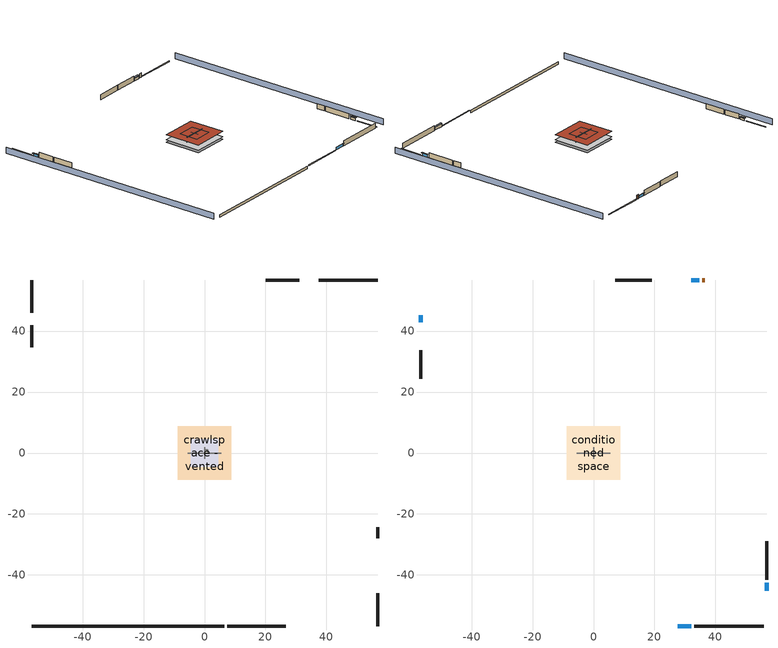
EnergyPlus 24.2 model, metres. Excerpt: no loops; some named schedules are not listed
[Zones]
central ac and furnace airloop ret air zone
 floor adiabatic (AdiabaticConst): 0,0 0,1 1,1 1,0 z0
 wall adiabatic (AdiabaticConst): 0,1 0,0 1,0 1,1 0,1 z0:1
 ceiling adiabatic (AdiabaticConst): 1,0 1,1 0,1 0,0 z1
crawlspace - vented
 floor foundation (Slab2 construction): -8.77,-8.77 -8.77,8.77 8.77,8.77 8.77,-8.77 z-0.91
 wall outside (RimJoist1 construction): 7.38,-56.73 26.68,-56.73 z0.3:0.61
 wall outside (RimJoist2 construction): -56.73,56.73 -56.73,46.03 z0.3:0.61
 wall outside (RimJoist3 construction): 56.73,56.73 37.44,56.73 z0.3:0.61
 wall outside (RimJoist4 construction): 56.73,-56.73 56.73,-46.03 z0.3:0.61
 wall foundation (FoundationWall1 construction): -56.73,-56.73 6.45,-56.73 z-0.91:0.3
garage
 floor foundation (Slab1 construction): -4.48,-4.48 -4.48,4.48 4.48,4.48 4.48,-4.48 z0
 wall outside (Wall1 construction): -56.73,41.94 -56.73,34.62 z0.3:2.74
 wall outside (Wall2 construction): 31.07,56.73 20.1,56.73 z0.3:2.74
 wall outside (Wall9 construction): 56.73,-27.97 56.73,-24.31 z0.3:2.74
 wall to conditioned space (Wall5 construction Reversed): -5.49,0 5.49,0 z0.3:2.74
 wall to conditioned space (Wall6 construction Reversed): 0,-1.83 0,1.83 z0.3:2.74
 roof outside (Roof1 construction): -4.48,4.48 -4.48,-4.48 4.48,-4.48 4.48,4.48 z2.74
conditioned space
 floor to crawlspace - vented (Floor1 construction): -8.77,-8.77 -8.77,8.77 8.77,8.77 8.77,-8.77 z0.3
 wall outside (AdiabaticWallConstruction 1): 36.51,56.73 35.59,56.73 z0.3:2.34
 wall outside (AdiabaticWallConstruction): 27.6,-56.73 32.11,-56.73 z0.3:1.52; -56.73,45.1 -56.73,42.87 z0.3:1.31; 34.67,56.73 32,56.73 / 56.73,-45.1 56.73,-42.47 z0.3:1.46
 wall outside (Wall3 construction): 33.04,-56.73 55.8,-56.73 z0.3:2.74
 wall outside (Wall4 construction): -56.73,33.7 -56.73,24.38 z0.3:2.74
 wall outside (Wall7 construction): 19.17,56.73 7.16,56.73 z0.3:2.74
 wall outside (Wall8 construction): 56.73,-41.54 56.73,-28.89 z0.3:2.74
 window (WindowConstruction): 27.61,-56.73 32.11,-56.73 z0.3:1.52
 window (WindowConstruction 1): -56.73,45.1 -56.73,42.87 z0.3:1.31
 window (WindowConstruction 2): 34.67,56.73 32,56.73 z0.3:1.46
 window (WindowConstruction 3): 56.73,-45.1 56.73,-42.47 z0.3:1.46
 door (Door): 36.51,56.73 35.59,56.73 z0.3:2.34
 roof outside (Roof2 construction): -8.77,8.77 -8.77,-8.77 8.77,-8.77 8.77,8.77 z2.74
shading: -61.3,56.73 -61.3,-56.73 / 61.3,-56.73 61.3,56.73 z0:2.74; 32.41,-56.73 27.3,-56.73 27.3,-57.34 32.41,-57.34 z1.83; -56.73,42.56 -56.73,45.41 -57.34,45.41 -57.34,42.56 z1.62; 31.7,56.73 34.97,56.73 34.97,57.34 31.7,57.34 z1.77; 56.73,-42.17 56.73,-45.41 57.34,-45.41 57.34,-42.17 z1.77
[Building]
Building 1: Terrain=Suburbs
[Site:Location]
Portland Intl Arpt_OR: Latitude {deg}=45.59; Longitude {deg}=-122.6; Time Zone {hr}=-8; Elevation {m}=33; Keep Site Location Information=Yes
[Site:GroundTemperature:Shallow]
10.2558, 8.96328, 8.85977, 9.47314, 11.9355, 14.3863, 16.5111, 17.8571, 17.9714, 16.8767, 14.8061, 12.4304
[Site:WaterMainsTemperature]
Calculation Method=Schedule; Temperature Schedule=mains temperature schedule
[Material] Roughness=Rough; Thermal Absorptance=0.9
Name | Thickness {m} | Conductivity {W/m-K} | Density {kg/m3} | Specific Heat {J/kg-K} | Solar Absorptance | Visible Absorptance
asphalt or fiberglass shingles | 0.00635 | 0.162714 | 1121.4 | 1465.45 | 0.85 | 0.85
composite shingle siding | 0.00635 | 0.162714 | 1121.4 | 1465.45 | 0.7 | 0.7
concrete 4.0 in. | 0.1016 | 1.803125 | 2242.8 | 837.4 | 0.7 | 0.7
concrete 8.0 in. | 0.2032 | 1.803125 | 2242.8 | 837.4 | 0.7 | 0.7
door material | 0.04445 | 0.0612267 | 512.64 | 1214.23 | 0.7 | 0.7
floor covering | 0.0127 | 0.0433444 | 54.468 | 1339.84 | 0.6 | 0.6
floor rigid ins; wall rigid ins; wall rigid ins 1; wall rigid ins 2 | 0.051816 | 0.029427 | 32.04 | 1214.23 | 0.7 | 0.7
floor stud and cavity | 0.1397 | 0.0972396 | 92.3553 | 1139.71 | 0.7 | 0.7
furniture material conditioned space 1; furniture material garage 1 | 0.1524 | 0.115458 | 640.8 | 1214.23 | 0.6 | 0.6
gypsum board | 0.0127 | 0.160291 | 801 | 837.4 | 0.6 | 0.6
osb sheathing 0.5 in. | 0.0127 | 0.115458 | 512.64 | 1214.23 | 0.6 | 0.6
osb sheathing 0.5 in. 1 | 0.0127 | 0.115458 | 512.64 | 1214.23 | 0.7 | 0.7
osb sheathing 0.75 in. | 0.01905 | 0.115458 | 512.64 | 1214.23 | 0.7 | 0.7
rim joist stud and cavity | 0.0508 | 0.144151 | 50.32683 | 1063.81 | 0.6 | 0.6
roof rigid ins | 0.00254769 | 0.029427 | 32.04 | 1214.23 | 0.7 | 0.7
roof rigid ins 1 | 0.103632 | 0.029427 | 32.04 | 1214.23 | 0.7 | 0.7
roof stud and cavity | 0.2032 | 0.161866 | 78.34581 | 1123.46 | 0.7 | 0.7
soil 0.5 in. | 0.0127 | 1.3848 | 1842.3 | 418.7 | 0.7 | 0.7
wall rigid ins 3 | 0.512978 | 0.029427 | 32.04 | 1214.23 | 0.7 | 0.7
wall stud and cavity | 0.1397 | 0.348479 | 139.0536 | 1170.24 | 0.6 | 0.6
wall stud and cavity 1 | 0.1397 | 0.207325 | 139.0536 | 1170.24 | 0.7 | 0.7
wall stud and cavity 2 | 0.1397 | 0.222524 | 139.0536 | 1170.24 | 0.7 | 0.7
wall stud and cavity 3 | 0.0889 | 0.380278 | 52.3479 | 1209.89 | 0.7 | 0.7
wall stud and cavity 4 | 0.0889 | 0.391764 | 83.0341 | 1211.67 | 0.7 | 0.7
wood siding; wood siding 1 | 0.0254 | 0.102417 | 544.68 | 1172.36 | 0.7 | 0.7
[Material:NoMass]
Adiabatic: Roughness=Rough; Thermal Resistance {m2-K/W}=176.1; Thermal Absorptance=0.9; Solar Absorptance=0.7; Visible Absorptance=0.7
[WindowMaterial:SimpleGlazingSystem]
WindowMaterial: U-Factor {W/m2-K}=2.15764; Solar Heat Gain Coefficient=0.44
[Construction]
AdiabaticConst: Adiabatic
AdiabaticWallConstruction: wood siding, wall rigid ins 3, wall stud and cavity 3, gypsum board
AdiabaticWallConstruction 1: wood siding 1, wall rigid ins 3, wall stud and cavity 3, gypsum board
Door: door material
Floor1 construction: floor stud and cavity, floor rigid ins, osb sheathing 0.75 in., floor covering
FoundationWall1 construction: concrete 8.0 in.
furniture construction conditioned space 1: furniture material conditioned space 1
furniture construction garage 1: furniture material garage 1
PartitionWallConstruction: gypsum board, wall stud and cavity 4, gypsum board
RimJoist1 construction; RimJoist2 construction; RimJoist3 construction; RimJoist4 construction: composite shingle siding, rim joist stud and cavity
Roof1 construction: asphalt or fiberglass shingles, roof rigid ins, osb sheathing 0.5 in.
Roof2 construction: asphalt or fiberglass shingles, roof rigid ins 1, osb sheathing 0.75 in., roof stud and cavity, gypsum board
Slab1 construction: concrete 4.0 in.
Slab2 construction: soil 0.5 in.
Wall1 construction; Wall2 construction; Wall9 construction: composite shingle siding, osb sheathing 0.5 in. 1, wall stud and cavity
Wall3 construction; Wall4 construction: composite shingle siding, wall rigid ins, osb sheathing 0.5 in. 1, wall stud and cavity 1, gypsum board
Wall5 construction Reversed: gypsum board, wall stud and cavity 2, osb sheathing 0.5 in. 1, wall rigid ins 1
Wall6 construction Reversed: gypsum board, wall stud and cavity 2, osb sheathing 0.5 in. 1, wall rigid ins 2
Wall7 construction; Wall8 construction: composite shingle siding, wall rigid ins 2, osb sheathing 0.5 in. 1, wall stud and cavity 1, gypsum board
WindowConstruction; WindowConstruction 1; WindowConstruction 2; WindowConstruction 3: WindowMaterial
[Zone] Multiplier=1
Name | Volume {m3} | Part of Total Floor Area
central ac and furnace airloop ret air zone | 1 | No
conditioned space | 749.83 | Yes
crawlspace - vented | 374.915 | Yes
garage | 195.726 | Yes
[Space]
Name | Zone | Space Type | Volume {m3}
central ac and furnace airloop ret air space | central ac and furnace airloop ret air zone | Plenum Space Type
conditioned space 1 | conditioned space |  | 749.83
crawlspace - vented 1 | crawlspace - vented |  | 374.915
garage 1 | garage |  | 195.726
[SpaceList]
Plenum Space Type: central ac and furnace airloop ret air space
[OtherEquipment] Design Level Calculation Method=EquipmentLevel
Name | Fuel Type | Zone or ZoneList or Space or SpaceList | Schedule | Design Level {W} | Fraction Latent | Fraction Radiant | Fraction Lost
central ac and furnace airloop_0 RetCondToRP; central ac and furnace airloop_0 RetSensLkToRP | None | central ac and furnace airloop ret air space | Always On Discrete | 0 | 0 | 0 | 0
central ac and furnace airloop_0 RetLatLkToRP | None | central ac and furnace airloop ret air space | Always On Discrete | 0 | 1 | 0 | 0
central ac and furnace airloop_0 SupCondToLv; central ac and furnace airloop_0 SupSensLkToCond; mech vent house fan sensible load | None | conditioned space 1 | Always On Discrete | 0 | 0 | 0 | 0
central ac and furnace airloop_0 SupLatLkToCond; mech vent house fan latent load | None | conditioned space 1 | Always On Discrete | 0 | 1 | 0 | 0
clothes dryer 1 | Electricity | conditioned space 1 | clothes_dryer | 0 | 0.015 | 0.081 | 0.85
cooking range 1 | NaturalGas | conditioned space 1 | cooking_range | 1269.79 | 0.16 | 0.384 | 0.2
general water use latent | None | conditioned space 1 | general water use schedule | 44.1266 | 1 | 0 | 0
general water use sensible | None | conditioned space 1 | general water use schedule | -43.4886 | 0 | 0.6 | 0
central ac and furnace airloop_0 RetCondToDZ; central ac and furnace airloop_0 SupCondToDZ; central ac and furnace airloop_0 SupSensLkToDZ | None | crawlspace - vented 1 | Always On Discrete | 0 | 0 | 0 | 0
central ac and furnace airloop_0 SupLatLkToDZ | None | crawlspace - vented 1 | Always On Discrete | 0 | 1 | 0 | 0
water heater energy adjustment1 | Electricity | garage 1 | Always On Discrete | 0.01 | 0 | 0 | 1
water heater lat | None | garage 1 | Always On Discrete | 0 | 1 | 0 | 0
water heater sens | None | garage 1 | Always On Discrete | 0 | 0 | 0 | 0
[SurfaceProperty:IncidentSolarMultiplier] Incident Solar Multiplier=1; Incident Solar Multiplier Schedule=trans schedule winter=0.85 summer=0.7
Window1; Window2; Window3; Window4
[InternalMass]
Name | Construction | Zone or ZoneList | Space or SpaceList | Surface Area {m2}
furniture mass conditioned space 1 | furniture construction conditioned space 1 | conditioned space | conditioned space 1 | 123.004
partition wall mass | PartitionWallConstruction | conditioned space | conditioned space 1 | 307.509
furniture mass garage 1 | furniture construction garage 1 | garage | garage 1 | 8.02682
[Lights] Design Level Calculation Method=LightingLevel; Return Air Fraction=0; Fraction Radiant=0.6; Fraction Visible=0.2; Fraction Replaceable=1
Name | Zone or ZoneList or Space or SpaceList | Schedule | Lighting Level {W}
interior lighting | conditioned space 1 | lighting_interior | 490.541
garage lighting | garage 1 | lighting_garage | 10.0502
[People]
occupants: Zone or ZoneList or Space or SpaceList=conditioned space 1; Number of People Schedule=occupants; Number of People Calculation Method=People; Number of People=2; Fraction Radiant=0.314171; Sensible Heat Fraction=0.56303; Activity Level Schedule=occupants activity schedule; Carbon Dioxide Generation Rate {m3/s-W}=0; Enable ASHRAE 55 Comfort Warnings=No; Mean Radiant Temperature Calculation Type=EnclosureAveraged
[ElectricEquipment] Design Level Calculation Method=EquipmentLevel
Name | Zone or ZoneList or Space or SpaceList | Schedule | Design Level {W} | Fraction Latent | Fraction Radiant | Fraction Lost
ceiling fan | conditioned space 1 | ceiling_fan | 17.6739 | 0 | 0.558 | 0
clothes dryer | conditioned space 1 | clothes_dryer | 5187.84 | 0.015 | 0.081 | 0.85
clothes washer | conditioned space 1 | clothes_washer | 576.925 | 0.03 | 0.162 | 0.7
cooking range | conditioned space 1 | cooking_range | 43.327 | 0.16 | 0.384 | 0.2
dishwasher | conditioned space 1 | dishwasher | 601.613 | 0.3 | 0.18 | 0.4
fridge | conditioned space 1 | fridge schedule | 45.9075 | 0 | 0.6 | 0
mech vent bath fan 0 | conditioned space 1 | mech vent bath fan 0 schedule | 45 | 0 | 0 | 1
mech vent house fan | conditioned space 1 | mech vent house fan schedule | 0 | 0 | 0 | 1
mech vent house fan cfis | conditioned space 1 | mech vent house fan cfis schedule | 0 | 0 | 0 | 0
mech vent range fan 0 | conditioned space 1 | mech vent range fan 0 schedule | 30 | 0 | 0 | 1
misc plug loads | conditioned space 1 | plug_loads_other | 843.17 | 0.021 | 0.558 | 0.049
misc tv | conditioned space 1 | plug_loads_tv | 1253.96 | 0 | 0.6 | 0
whole house fan | conditioned space 1 | Always On Discrete | 0 | 0 | 0 | 1
freezer | garage 1 | freezer schedule | 194.914 | 0 | 0.6 | 0
[ZoneInfiltration:DesignFlowRate] Schedule=Always On Discrete
Name | Zone or ZoneList or Space or SpaceList | Design Flow Rate Calculation Method | Design Flow Rate {m3/s} | Air Changes per Hour {1/hr} | Constant Term Coefficient | Temperature Term Coefficient | Velocity Term Coefficient | Velocity Squared Term Coefficient
infil flow; natural vent flow; whole house fan flow | conditioned space 1 | Flow/Zone | 0
crawlspace_vented 1 duct leakage imbalance infil flow | crawlspace - vented 1 | Flow/Zone | 0
infil crawlspace - vented 1 | crawlspace - vented 1 | AirChanges/Hour |  | 2.6013 | 1 | 0 | 0 | 0
[ZoneMixing] Schedule=Always On Continuous; Design Flow Rate Calculation Method=Flow/Zone; Design Flow Rate {m3/s}=0
Name | Zone or Space | Source Zone or Space
central ac and furnace airloop_0 ZoneMixDZToCond mix | conditioned space | crawlspace - vented
central ac and furnace airloop_0 ZoneMixCondToDZ mix | crawlspace - vented | conditioned space
[SurfaceProperty:ExposedFoundationPerimeter] Exposed Perimeter Calculation Method=TotalExposedPerimeter
Name | Total Exposed Perimeter {m}
Slab2 | 63.18504
Slab1 | 21.9456
[ZoneInfiltration:EffectiveLeakageArea]
infil garage 1: Zone or Space=garage 1; Schedule=Always On Discrete; Effective Air Leakage Area {cm2}=611.633; Stack Coefficient=0.000129147; Wind Coefficient=4.64657e-05
[AvailabilityManager:Scheduled]
central ac and furnace airloop Availability Manager: Schedule=Always On Discrete
[AirLoopHVAC:ReturnPlenum]
Air Loop HVAC Return Plenum 1: Zone=central ac and furnace airloop ret air zone
[WaterUse:Equipment]
dishwasher: Peak Flow Rate {m3/s}=1.03127e-05; Flow Rate Fraction Schedule=hot_water_dishwasher
[Foundation:Kiva] Wall Depth Below Slab {m}=0.2032
Name | Initial Indoor Air Temperature {C} | Wall Height Above Grade {m}
Foundation Kiva 1 | 13.4258 | 0.1016
Foundation Kiva 2 | 8.24991 | 0.3048
[Foundation:Kiva:Settings]
Soil Conductivity {W/m-K}=1.3848; Soil Density {kg/m3}=1842.3; Soil Specific Heat {J/kg-K}=418.7; Ground Solar Absorptivity=0.9; Ground Thermal Absorptivity=0.9; Ground Surface Roughness {m}=0.03; Far-Field Width {m}=40; Deep-Ground Boundary Condition=ZeroFlux; Deep-Ground Depth {m}=40; Minimum Cell Dimension {m}=0.2; Maximum Cell Growth Coefficient=3; Simulation Timestep=Timestep
[Exterior:Lights]
exterior lighting: Schedule=exterior lighting schedule; Design Level {W}=10.1836
[EnergyManagementSystem:GlobalVariable]
central_ac_and_furnace_airloop_0_DuctImbalLkExhFanEquivCond
central_ac_and_furnace_airloop_0_DuctImbalLkExhFanEquivDZ
central_ac_and_furnace_airloop_0_DuctImbalLkSupFanEquivCond
central_ac_and_furnace_airloop_0_DuctImbalLkSupFanEquivDZ
central_ac_and_furnace_airloop_0_DZ_T
central_ac_and_furnace_airloop_0_DZ_W
central_ac_and_furnace_airloop_0_RetCondToDZ
central_ac_and_furnace_airloop_0_RetCondToRP
central_ac_and_furnace_airloop_0_RetLatLkToRP
central_ac_and_furnace_airloop_0_RetSensLkToRP
central_ac_and_furnace_airloop_0_SupCondToDZ
central_ac_and_furnace_airloop_0_SupCondToLv
central_ac_and_furnace_airloop_0_SupLatLkToCond
central_ac_and_furnace_airloop_0_SupLatLkToDZ
central_ac_and_furnace_airloop_0_SupSensLkToCond
central_ac_and_furnace_airloop_0_SupSensLkToDZ
central_ac_and_furnace_airloop_0_ZoneMixCondToDZ
central_ac_and_furnace_airloop_0_ZoneMixDZToCond
central_ac_and_furnace_airloop_AH_MFR
central_ac_and_furnace_airloop_AH_Tout
central_ac_and_furnace_airloop_AH_VFR
central_ac_and_furnace_airloop_AH_Wout
central_ac_and_furnace_airloop_Fan_RTF
central_ac_and_furnace_airloop_RA_T
central_ac_and_furnace_airloop_Ra_W
infil_program_Qfan
infil_program_Qinf
natural_vent_program_Qnv
natural_vent_program_Qwhf
[EnergyManagementSystem:Sensor]
Name | Output:Variable or Output:Meter Index Key | Output:Variable or Output:Meter
airflow_gain | infil flow | Infiltration Sensible Heat Gain Energy
airflow_gain_1 | natural vent flow | Infiltration Sensible Heat Gain Energy
airflow_gain_2 | whole house fan flow | Infiltration Sensible Heat Gain Energy
airflow_loss | infil flow | Infiltration Sensible Heat Loss Energy
airflow_loss_1 | natural vent flow | Infiltration Sensible Heat Loss Energy
airflow_loss_2 | whole house fan flow | Infiltration Sensible Heat Loss Energy
central_ac_and_furnace_airloop_0_DZ_T_s | crawlspace - vented | Zone Air Temperature
central_ac_and_furnace_airloop_0_DZ_W_s | crawlspace - vented | Zone Mean Air Humidity Ratio
central_ac_and_furnace_airloop_AH_MFR_s | Node 6 | System Node Mass Flow Rate
central_ac_and_furnace_airloop_AH_Tout_s | Node 6 | System Node Temperature
central_ac_and_furnace_airloop_AH_VFR_s | Node 6 | System Node Current Density Volume Flow Rate
central_ac_and_furnace_airloop_AH_Wout_s | Node 6 | System Node Humidity Ratio
central_ac_and_furnace_airloop_RA_T_s | Node 9 | System Node Temperature
central_ac_and_furnace_airloop_Ra_W_s | Node 9 | System Node Humidity Ratio
clg_load_cond |  | Cooling:EnergyTransfer:Zone:CONDITIONED SPACE
clg_load_duct |  | Cooling:EnergyTransfer:Zone:CENTRAL AC AND FURNACE AIRLOOP RET AIR ZONE
clg_sp_s; clg_sp_s_1 | cooling setpoint | Schedule Value
clothes_dryer_exhaust_0_sch_s | clothes_dryer | Schedule Value
cool_season | cooling season schedule | Schedule Value
ducts_conv | central ac and furnace airloop_0 RetCondToRP | Other Equipment Convective Heating Energy
ducts_conv_1 | central ac and furnace airloop_0 RetLatLkToRP | Other Equipment Convective Heating Energy
ducts_conv_2 | central ac and furnace airloop_0 RetSensLkToRP | Other Equipment Convective Heating Energy
ducts_conv_3 | central ac and furnace airloop_0 SupCondToLv | Other Equipment Convective Heating Energy
ducts_conv_4 | central ac and furnace airloop_0 SupLatLkToCond | Other Equipment Convective Heating Energy
ducts_conv_5 | central ac and furnace airloop_0 SupSensLkToCond | Other Equipment Convective Heating Energy
ducts_rad | central ac and furnace airloop_0 RetCondToRP | Other Equipment Radiant Heating Energy
ducts_rad_1 | central ac and furnace airloop_0 RetLatLkToRP | Other Equipment Radiant Heating Energy
ducts_rad_2 | central ac and furnace airloop_0 RetSensLkToRP | Other Equipment Radiant Heating Energy
ducts_rad_3 | central ac and furnace airloop_0 SupCondToLv | Other Equipment Radiant Heating Energy
ducts_rad_4 | central ac and furnace airloop_0 SupLatLkToCond | Other Equipment Radiant Heating Energy
ducts_rad_5 | central ac and furnace airloop_0 SupSensLkToCond | Other Equipment Radiant Heating Energy
htg_load_cond |  | Heating:EnergyTransfer:Zone:CONDITIONED SPACE
htg_load_duct |  | Heating:EnergyTransfer:Zone:CENTRAL AC AND FURNACE AIRLOOP RET AIR ZONE
htg_sp_s; htg_sp_s_1 | heating setpoint | Schedule Value
ig_ee_conv | ceiling fan | Electric Equipment Convective Heating Energy
ig_ee_conv_1 | clothes dryer | Electric Equipment Convective Heating Energy
ig_ee_conv_3 | cooking range | Electric Equipment Convective Heating Energy
ig_ee_conv_4 | dishwasher | Electric Equipment Convective Heating Energy
ig_ee_conv_5 | fridge | Electric Equipment Convective Heating Energy
ig_ee_conv_6 | misc plug loads | Electric Equipment Convective Heating Energy
ig_ee_conv_7 | misc tv | Electric Equipment Convective Heating Energy
ig_ee_conv_8 | whole house fan | Electric Equipment Convective Heating Energy
ig_ee_rad | ceiling fan | Electric Equipment Radiant Heating Energy
ig_ee_rad_1 | clothes dryer | Electric Equipment Radiant Heating Energy
ig_ee_rad_3 | cooking range | Electric Equipment Radiant Heating Energy
ig_ee_rad_4 | dishwasher | Electric Equipment Radiant Heating Energy
ig_ee_rad_5 | fridge | Electric Equipment Radiant Heating Energy
ig_ee_rad_6 | misc plug loads | Electric Equipment Radiant Heating Energy
ig_ee_rad_7 | misc tv | Electric Equipment Radiant Heating Energy
ig_ee_rad_8 | whole house fan | Electric Equipment Radiant Heating Energy
ig_lgt_conv | interior lighting | Lights Convective Heating Energy
ig_lgt_rad | interior lighting | Lights Radiant Heating Energy
ig_lgt_vis | interior lighting | Lights Visible Radiation Heating Energy
ig_oe_conv | clothes dryer 1 | Other Equipment Convective Heating Energy
ig_oe_conv_1 | cooking range 1 | Other Equipment Convective Heating Energy
ig_oe_conv_2 | general water use latent | Other Equipment Convective Heating Energy
ig_oe_conv_3 | general water use sensible | Other Equipment Convective Heating Energy
ig_oe_rad | clothes dryer 1 | Other Equipment Radiant Heating Energy
ig_oe_rad_1 | cooking range 1 | Other Equipment Radiant Heating Energy
ig_oe_rad_2 | general water use latent | Other Equipment Radiant Heating Energy
ig_oe_rad_3 | general water use sensible | Other Equipment Radiant Heating Energy
ig_ppl_conv | occupants | People Convective Heating Energy
ig_ppl_rad | occupants | People Radiant Heating Energy
im_conv | furniture mass conditioned space 1 | Surface Inside Face Convection Heat Gain Energy
im_conv_1 | partition wall mass | Surface Inside Face Convection Heat Gain Energy
im_ig | furniture mass conditioned space 1 | Surface Inside Face Internal Gains Radiation Heat Gain Energy
im_ig_1 | partition wall mass | Surface Inside Face Internal Gains Radiation Heat Gain Energy
im_lgt | furniture mass conditioned space 1 | Surface Inside Face Lights Radiation Heat Gain Energy
im_lgt_1 | partition wall mass | Surface Inside Face Lights Radiation Heat Gain Energy
im_sol | furniture mass conditioned space 1 | Surface Inside Face Solar Radiation Heat Gain Energy
im_sol_1 | partition wall mass | Surface Inside Face Solar Radiation Heat Gain Energy
im_surf | furniture mass conditioned space 1 | Surface Inside Face Net Surface Thermal Radiation Heat Gain Energy
im_surf_1 | partition wall mass | Surface Inside Face Net Surface Thermal Radiation Heat Gain Energy
mech_vent_bath_fan_0_sch_s | mech vent bath fan 0 schedule | Schedule Value
mech_vent_range_fan_0_sch_s | mech vent range fan 0 schedule | Schedule Value
mv_conv | mech vent bath fan 0 | Electric Equipment Convective Heating Energy
mv_conv_1 | mech vent house fan | Electric Equipment Convective Heating Energy
mv_conv_2 | mech vent house fan cfis | Electric Equipment Convective Heating Energy
mv_conv_3 | mech vent range fan 0 | Electric Equipment Convective Heating Energy
mv_conv_4 | mech vent house fan latent load | Other Equipment Convective Heating Energy
mv_conv_5 | mech vent house fan sensible load | Other Equipment Convective Heating Energy
mv_rad | mech vent bath fan 0 | Electric Equipment Radiant Heating Energy
mv_rad_1 | mech vent house fan | Electric Equipment Radiant Heating Energy
mv_rad_2 | mech vent house fan cfis | Electric Equipment Radiant Heating Energy
mv_rad_3 | mech vent range fan 0 | Electric Equipment Radiant Heating Energy
mv_rad_4 | mech vent house fan latent load | Other Equipment Radiant Heating Energy
mv_rad_5 | mech vent house fan sensible load | Other Equipment Radiant Heating Energy
natural_vent_s | natural vent schedule | Schedule Value
out_pb_s |  | Site Outdoor Air Barometric Pressure
out_wt_s |  | Site Outdoor Air Humidity Ratio
site_vw_s |  | Site Wind Speed
ss_back_out | Window1 | Surface Window Shortwave from Zone Back Out Window Heat Transfer Rate
ss_back_out_1 | Window2 | Surface Window Shortwave from Zone Back Out Window Heat Transfer Rate
ss_back_out_2 | Window3 | Surface Window Shortwave from Zone Back Out Window Heat Transfer Rate
ss_back_out_3 | Window4 | Surface Window Shortwave from Zone Back Out Window Heat Transfer Rate
ss_conv | Door1 | Surface Inside Face Convection Heat Gain Energy
ss_conv_1 | Window1 | Surface Inside Face Convection Heat Gain Energy
ss_conv_2 | Window2 | Surface Inside Face Convection Heat Gain Energy
ss_conv_3 | Window3 | Surface Inside Face Convection Heat Gain Energy
ss_conv_4 | Window4 | Surface Inside Face Convection Heat Gain Energy
ss_ig | Door1 | Surface Inside Face Internal Gains Radiation Heat Gain Energy
ss_ig_1 | Window1 | Surface Inside Face Internal Gains Radiation Heat Gain Energy
ss_ig_2 | Window2 | Surface Inside Face Internal Gains Radiation Heat Gain Energy
ss_ig_3 | Window3 | Surface Inside Face Internal Gains Radiation Heat Gain Energy
ss_ig_4 | Window4 | Surface Inside Face Internal Gains Radiation Heat Gain Energy
ss_lgt | Door1 | Surface Inside Face Lights Radiation Heat Gain Energy
ss_sol | Door1 | Surface Inside Face Solar Radiation Heat Gain Energy
ss_surf | Door1 | Surface Inside Face Net Surface Thermal Radiation Heat Gain Energy
ss_surf_1 | Window1 | Surface Inside Face Net Surface Thermal Radiation Heat Gain Energy
ss_surf_2 | Window2 | Surface Inside Face Net Surface Thermal Radiation Heat Gain Energy
ss_surf_3 | Window3 | Surface Inside Face Net Surface Thermal Radiation Heat Gain Energy
